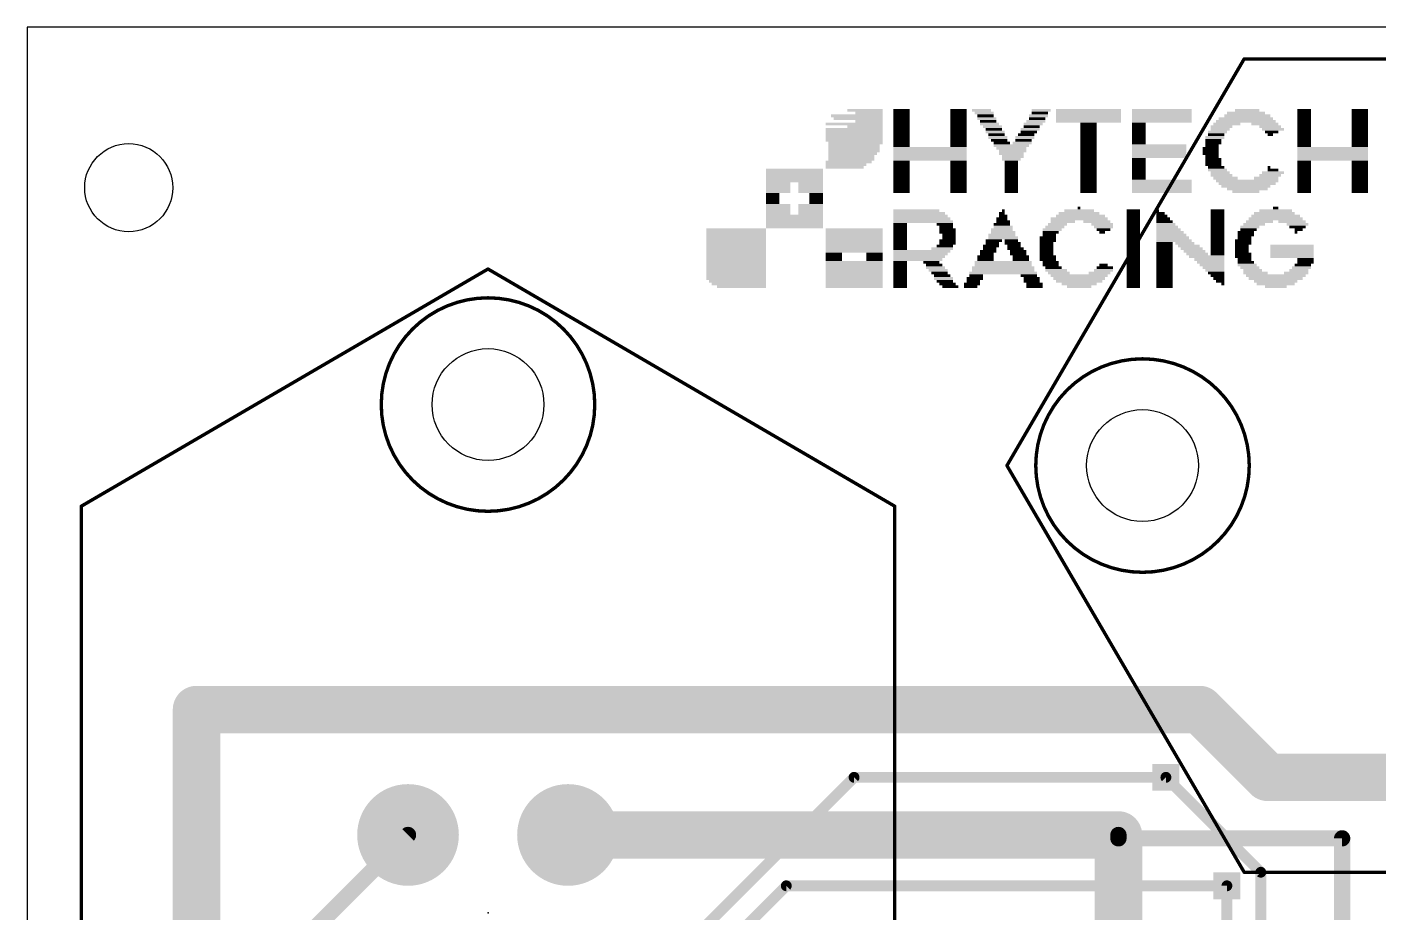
# Model space of a CAD drawing. Extents: x 0 to 107, y 0 to 139.
# Drawn here: x 0 to 50.7, y 106.2 to 139.4 of the extents above; entities that cross this region are included whole.
import ezdxf

# ---------------------------------------------------------------- set-up
doc = ezdxf.new("R2010")
doc.units = 0
for name, color, linetype in [('1', 14, 'CONTINUOUS'), ('16', 174, 'CONTINUOUS'), ('17', 94, 'CONTINUOUS'), ('18', 94, 'CONTINUOUS'), ('20', 178, 'CONTINUOUS'), ('21', 250, 'CONTINUOUS'), ('22', 250, 'CONTINUOUS'), ('24', 178, 'CONTINUOUS'), ('51', 250, 'CONTINUOUS')]:
    doc.layers.add(name, color=color, linetype=linetype)

# ---------------------------------------------------------------- blocks, each defined once
blk = doc.blocks.new('RECT')
blk.add_solid([(-0.5, -0.5), (0.5, -0.5), (-0.5, 0.5), (0.5, 0.5)])
blk = doc.blocks.new('ROUNDP')
at = {"const_width": 0.5}
blk.add_lwpolyline([(0, -0.25, 1), (0, 0.25, 1), (0, -0.25)], format="xyb", dxfattribs=at)
blk = doc.blocks.new('SQUAREV')
blk.add_solid([(-0.5, -0.5), (0.5, -0.5), (-0.5, 0.5), (0.5, 0.5)])

msp = doc.modelspace()

# ---------------------------------------------------------------- linework, layer by layer
at = {"layer": '1'}
for points, const_width in [([(6.35, 101.092), (6.35, 113.792)], 1.778), ([(43.942, 113.792), (6.35, 113.792)], 1.778), ([(46.482, 111.252), (43.942, 113.792)], 1.778), ([(57.404, 111.252), (46.482, 111.252)], 1.778), ([(46.228, 107.696), (42.672, 111.252)], 0.4064), ([(20.2692, 109.093), (40.894, 109.093)], 1.778), ([(40.894, 109.093), (40.894, 96.774)], 1.778), ([(10.16, 104.9782), (14.2748, 109.093)], 0.6096), ([(46.228, 101.6), (46.228, 107.696)], 0.4064), ([(44.958, 107.188), (44.958, 103.886)], 0.4064)]:
    msp.add_lwpolyline(points, dxfattribs=dict(at, const_width=const_width))
for points, const_width in [([(6.7945, 113.792, 1), (5.9055, 113.792)], 0.889), ([(6.35, 114.2365, 1), (6.35, 113.3475)], 0.889), ([(44.2563, 114.1063, 1), (43.6277, 113.4777)], 0.889), ([(43.942, 113.3475, 1), (43.942, 114.2365)], 0.889), ([(46.482, 111.6965, 1), (46.482, 110.8075)], 0.889), ([(46.1677, 110.9377, 1), (46.7963, 111.5663)], 0.889), ([(42.7438, 111.3238, 1), (42.6002, 111.1802)], 0.2032), ([(20.2692, 109.5375, 1), (20.2692, 108.6485)], 0.889), ([(41.3385, 109.093, 1), (40.4495, 109.093)], 0.889), ([(40.894, 108.6485, 1), (40.894, 109.5375)], 0.889), ([(14.3826, 108.9852, 1), (14.167, 109.2008)], 0.3048), ([(46.3296, 107.696, 1), (46.1264, 107.696)], 0.2032), ([(45.0596, 107.188, 1), (44.8564, 107.188)], 0.2032), ([(46.1562, 107.6242, 1), (46.2998, 107.7678)], 0.2032)]:
    msp.add_lwpolyline(points, format="xyb", dxfattribs=dict(at, const_width=const_width))
at = {"layer": '16'}
for points, const_width in [([(30.988, 111.252), (23.876, 104.14)], 0.4064), ([(42.672, 111.252), (30.988, 111.252)], 0.4064), ([(40.894, 108.966), (40.894, 109.093)], 0.6096), ([(49.276, 108.966), (40.894, 108.966)], 0.6096), ([(49.276, 102.87), (49.276, 108.966)], 0.6096), ([(25.4, 104.14), (28.448, 107.188)], 0.4064), ([(28.448, 107.188), (44.958, 107.188)], 0.4064)]:
    msp.add_lwpolyline(points, dxfattribs=dict(at, const_width=const_width))
for points, const_width in [([(30.988, 111.3536, 1), (30.988, 111.1504)], 0.2032), ([(31.0598, 111.1802, 1), (30.9162, 111.3238)], 0.2032), ([(42.672, 111.1504, 1), (42.672, 111.3536)], 0.2032), ([(41.0464, 109.093, 1), (40.7416, 109.093)], 0.3048), ([(40.894, 109.1184, 1), (40.894, 108.8136)], 0.3048), ([(40.7416, 108.966, 1), (41.0464, 108.966)], 0.3048), ([(49.4284, 108.966, 1), (49.1236, 108.966)], 0.3048), ([(49.276, 108.8136, 1), (49.276, 109.1184)], 0.3048), ([(28.448, 107.2896, 1), (28.448, 107.0864)], 0.2032), ([(28.5198, 107.1162, 1), (28.3762, 107.2598)], 0.2032), ([(44.958, 107.0864, 1), (44.958, 107.2896)], 0.2032)]:
    msp.add_lwpolyline(points, format="xyb", dxfattribs=dict(at, const_width=const_width))
at = {"layer": '20'}
for p, q in [((107.168, 139.37), (0, 139.37)), ((0, 139.37), (0, 0))]:
    msp.add_line(p, q, dxfattribs=at)
for centre, radius in [((3.81, 133.35), 1.65), ((17.272, 125.222), 2.0955), ((41.7957, 122.936), 2.0955)]:
    msp.add_circle(centre, radius, dxfattribs=at)
at = {"layer": '21', "const_width": 0.127}
for points in [[(17.272, 121.222, 1), (17.272, 129.222, 1), (17.272, 121.222)], [(41.7957, 118.936, 1), (41.7957, 126.936, 1), (41.7957, 118.936)]]:
    msp.add_lwpolyline(points, format="xyb", dxfattribs=at)
at = {"layer": '22', "const_width": 0.127}
for points in [[(45.6057, 138.176), (36.7157, 122.936)], [(45.6057, 138.176), (92.5703, 138.176)], [(2.032, 121.412), (17.272, 130.302)], [(32.512, 121.412), (17.272, 130.302)], [(45.6057, 107.696), (36.7157, 122.936)], [(2.032, 90.932), (2.032, 121.412)], [(32.512, 90.932), (32.512, 121.412)], [(45.6057, 107.696), (92.5703, 107.696)]]:
    msp.add_lwpolyline(points, dxfattribs=at)
at = {"layer": '22'}
for points, const_width in [([(45.6057, 138.2078, 1), (45.6057, 138.1443)], 0.0635), ([(45.6331, 138.16, 1), (45.5783, 138.192)], 0.0635), ([(17.288, 130.3294, 1), (17.256, 130.2746)], 0.0635), ([(17.288, 130.2746, 1), (17.256, 130.3294)], 0.0635), ([(17.272, 121.222, 1), (17.272, 129.222, 1), (17.272, 121.222)], 0.127), ([(41.7957, 118.936, 1), (41.7957, 126.936, 1), (41.7957, 118.936)], 0.127), ([(36.7431, 122.952, 1), (36.6883, 122.92)], 0.0635), ([(36.6883, 122.952, 1), (36.7431, 122.92)], 0.0635), ([(2.0638, 121.412, 1), (2.0002, 121.412)], 0.0635), ([(2.016, 121.4394, 1), (2.048, 121.3846)], 0.0635), ([(32.5438, 121.412, 1), (32.4802, 121.412)], 0.0635), ([(32.496, 121.3846, 1), (32.528, 121.4394)], 0.0635), ([(45.6057, 107.7278, 1), (45.6057, 107.6643)], 0.0635), ([(45.5783, 107.68, 1), (45.6331, 107.712)], 0.0635)]:
    msp.add_lwpolyline(points, format="xyb", dxfattribs=dict(at, const_width=const_width))
at = {"layer": '24'}
msp.add_point((17.272, 106.172), dxfattribs=at)

# ---------------------------------------------------------------- block references
at = {"layer": '17', "xscale": 3.81, "yscale": 3.81, "rotation": 90}
for p in [(14.2748, 109.093), (14.2748, 109.093), (20.2692, 109.093), (20.2692, 109.093)]:
    msp.add_blockref('ROUNDP', p, dxfattribs=at)
at = {"layer": '18', "xscale": 1.0064, "yscale": 1.0064}
for p in [(42.672, 111.252), (42.672, 111.252), (40.894, 109.093), (40.894, 109.093), (44.958, 107.188), (44.958, 107.188)]:
    msp.add_blockref('SQUAREV', p, dxfattribs=at)
at = {"layer": '51', "yscale": 0.1016}
for p, xscale in [((31.3944, 136.2456), 1.3208), ((32.766, 136.2456), 0.6096), ((34.8996, 136.2456), 0.6096), ((35.7632, 136.2456), 0.7112), ((37.9984, 136.2456), 0.7112), ((39.7764, 136.2456), 2.4384), ((42.5196, 136.2456), 2.2352), ((45.72, 136.2456), 0.9144), ((47.8536, 136.2456), 0.508), ((49.9364, 136.2456), 0.6096), ((30.988, 135.7376), 2.1336), ((31.0896, 136.0424), 1.9304), ((31.1404, 135.9408), 1.8288), ((31.5468, 136.144), 1.016), ((31.5468, 135.8392), 1.016), ((32.766, 136.144), 0.6096), ((32.766, 136.0424), 0.6096), ((32.766, 135.9408), 0.6096), ((32.766, 135.8392), 0.6096), ((32.766, 135.7376), 0.6096), ((34.8996, 136.144), 0.6096), ((34.8996, 136.0424), 0.6096), ((34.8996, 135.9408), 0.6096), ((34.8996, 135.8392), 0.6096), ((34.8996, 135.7376), 0.6096), ((35.8648, 136.144), 0.7112), ((35.9156, 136.0424), 0.6096), ((35.9664, 135.9408), 0.7112), ((36.0172, 135.8392), 0.6096), ((36.068, 135.7376), 0.7112), ((37.6936, 135.7376), 0.7112), ((37.7952, 135.8392), 0.7112), ((37.8968, 136.0424), 0.7112), ((37.846, 135.9408), 0.6096), ((37.9476, 136.144), 0.6096), ((39.7764, 136.144), 2.4384), ((39.7764, 136.0424), 2.4384), ((39.7764, 135.9408), 2.4384), ((39.7764, 135.8392), 2.4384), ((39.7764, 135.7376), 0.6096), ((42.5196, 136.144), 2.2352), ((42.5196, 136.0424), 2.2352), ((42.5196, 135.9408), 2.2352), ((42.5196, 135.8392), 2.2352), ((41.656, 135.7376), 0.508), ((44.958, 135.7376), 1.016), ((45.6692, 135.8392), 2.2352), ((45.6692, 135.9408), 2.032), ((45.72, 136.0424), 1.7272), ((45.6692, 136.144), 1.4224), ((46.3804, 135.7376), 1.016), ((47.8536, 136.144), 0.508), ((47.8536, 136.0424), 0.508), ((47.8536, 135.9408), 0.508), ((47.8536, 135.8392), 0.508), ((47.8536, 135.7376), 0.508), ((49.9364, 136.144), 0.6096), ((49.9364, 136.0424), 0.6096), ((49.9364, 135.9408), 0.6096), ((49.9364, 135.8392), 0.6096), ((49.9364, 135.7376), 0.6096), ((30.988, 135.5344), 2.1336), ((30.988, 135.4328), 2.1336), ((30.988, 135.3312), 2.1336), ((30.988, 135.2296), 2.1336), ((31.3944, 135.636), 1.3208), ((32.766, 135.636), 0.6096), ((32.766, 135.5344), 0.6096), ((32.766, 135.4328), 0.6096), ((32.766, 135.3312), 0.6096), ((32.766, 135.2296), 0.6096), ((34.8996, 135.636), 0.6096), ((34.8996, 135.5344), 0.6096), ((34.8996, 135.4328), 0.6096), ((34.8996, 135.3312), 0.6096), ((34.8996, 135.2296), 0.6096), ((36.1696, 135.636), 0.7112), ((36.2204, 135.5344), 0.6096), ((36.2712, 135.4328), 0.7112), ((36.322, 135.3312), 0.6096), ((36.3728, 135.2296), 0.7112), ((37.3888, 135.2296), 0.7112), ((37.4396, 135.3312), 0.6096), ((37.592, 135.5344), 0.7112), ((37.5412, 135.4328), 0.6096), ((37.6428, 135.636), 0.6096), ((39.7764, 135.636), 0.6096), ((39.7764, 135.5344), 0.6096), ((39.7764, 135.4328), 0.6096), ((39.7764, 135.3312), 0.6096), ((39.7764, 135.2296), 0.6096), ((41.656, 135.636), 0.508), ((41.656, 135.5344), 0.508), ((41.656, 135.4328), 0.508), ((41.656, 135.3312), 0.508), ((41.656, 135.2296), 0.508), ((44.5008, 135.2296), 0.7112), ((44.6024, 135.4328), 0.7112), ((44.5516, 135.3312), 0.6096), ((44.7548, 135.636), 0.8128), ((44.704, 135.5344), 0.7112), ((46.5836, 135.636), 0.8128), ((46.6852, 135.5344), 0.8128), ((46.6344, 135.4328), 0.508), ((46.5836, 135.3312), 0.2032), ((47.8536, 135.636), 0.508), ((47.8536, 135.5344), 0.508), ((47.8536, 135.4328), 0.508), ((47.8536, 135.3312), 0.508), ((47.8536, 135.2296), 0.508), ((49.9364, 135.636), 0.6096), ((49.9364, 135.5344), 0.6096), ((49.9364, 135.4328), 0.6096), ((49.9364, 135.3312), 0.6096), ((49.9364, 135.2296), 0.6096), ((30.988, 135.128), 2.1336), ((31.0388, 135.0264), 2.032), ((30.988, 134.9248), 1.9304), ((30.988, 134.8232), 1.9304), ((30.988, 134.7216), 1.9304), ((32.766, 135.128), 0.6096), ((32.766, 135.0264), 0.6096), ((32.766, 134.9248), 0.6096), ((33.8328, 134.8232), 2.7432), ((33.8328, 134.7216), 2.7432), ((34.8996, 135.128), 0.6096), ((34.8996, 135.0264), 0.6096), ((34.8996, 134.9248), 0.6096), ((36.4236, 135.128), 0.6096), ((36.5252, 135.0264), 0.6096), ((36.8808, 134.9248), 1.3208), ((36.8808, 134.8232), 1.1176), ((36.9316, 134.7216), 1.016), ((37.2872, 135.0264), 0.7112), ((37.338, 135.128), 0.6096), ((39.7764, 135.128), 0.6096), ((39.7764, 135.0264), 0.6096), ((39.7764, 134.9248), 0.6096), ((39.7764, 134.8232), 0.6096), ((39.7764, 134.7216), 0.6096), ((41.656, 135.128), 0.508), ((41.656, 135.0264), 0.508), ((42.418, 134.9248), 2.032), ((42.418, 134.8232), 2.032), ((42.418, 134.7216), 2.032), ((44.3484, 134.8232), 0.6096), ((44.3484, 134.7216), 0.6096), ((44.45, 135.128), 0.6096), ((44.45, 135.0264), 0.6096), ((44.3992, 134.9248), 0.508), ((47.8536, 135.128), 0.508), ((47.8536, 135.0264), 0.508), ((47.8536, 134.9248), 0.508), ((48.9204, 134.8232), 2.6416), ((48.9204, 134.7216), 2.6416), ((49.9364, 135.128), 0.6096), ((49.9364, 135.0264), 0.6096), ((49.9364, 134.9248), 0.6096), ((30.7848, 134.3152), 1.7272), ((30.6832, 134.2136), 1.524), ((30.9372, 134.62), 1.8288), ((30.8864, 134.5184), 1.7272), ((30.8864, 134.4168), 1.7272), ((33.8328, 134.62), 2.7432), ((33.8328, 134.5184), 2.7432), ((33.8328, 134.4168), 2.7432), ((32.766, 134.3152), 0.6096), ((32.766, 134.2136), 0.6096), ((34.8996, 134.3152), 0.6096), ((34.8996, 134.2136), 0.6096), ((36.8808, 134.62), 0.9144), ((36.9316, 134.5184), 0.8128), ((36.8808, 134.4168), 0.7112), ((36.8808, 134.3152), 0.508), ((36.8808, 134.2136), 0.508), ((39.7764, 134.62), 0.6096), ((39.7764, 134.5184), 0.6096), ((39.7764, 134.4168), 0.6096), ((39.7764, 134.3152), 0.6096), ((39.7764, 134.2136), 0.6096), ((42.418, 134.62), 2.032), ((42.418, 134.5184), 2.032), ((41.656, 134.4168), 0.508), ((41.656, 134.3152), 0.508), ((41.656, 134.2136), 0.508), ((44.3484, 134.62), 0.6096), ((44.3992, 134.5184), 0.508), ((44.45, 134.4168), 0.6096), ((44.45, 134.3152), 0.6096), ((44.45, 134.2136), 0.6096), ((48.9204, 134.62), 2.6416), ((48.9204, 134.5184), 2.6416), ((48.9204, 134.4168), 2.6416), ((47.8536, 134.3152), 0.508), ((47.8536, 134.2136), 0.508), ((49.9364, 134.3152), 0.6096), ((49.9364, 134.2136), 0.6096), ((28.7528, 134.0104), 2.1336), ((28.7528, 133.9088), 2.1336), ((28.7528, 133.8072), 2.1336), ((28.7528, 133.7056), 2.1336), ((30.6324, 134.112), 1.4224), ((32.766, 134.112), 0.6096), ((32.766, 134.0104), 0.6096), ((32.766, 133.9088), 0.6096), ((32.766, 133.8072), 0.6096), ((32.766, 133.7056), 0.6096), ((34.8996, 134.112), 0.6096), ((34.8996, 134.0104), 0.6096), ((34.8996, 133.9088), 0.6096), ((34.8996, 133.8072), 0.6096), ((34.8996, 133.7056), 0.6096), ((36.8808, 134.112), 0.508), ((36.8808, 134.0104), 0.508), ((36.8808, 133.9088), 0.508), ((36.8808, 133.8072), 0.508), ((36.8808, 133.7056), 0.508), ((39.7764, 134.112), 0.6096), ((39.7764, 134.0104), 0.6096), ((39.7764, 133.9088), 0.6096), ((39.7764, 133.8072), 0.6096), ((39.7764, 133.7056), 0.6096), ((41.656, 134.112), 0.508), ((41.656, 134.0104), 0.508), ((41.656, 133.9088), 0.508), ((41.656, 133.8072), 0.508), ((41.656, 133.7056), 0.508), ((44.5516, 134.112), 0.6096), ((44.6024, 134.0104), 0.7112), ((44.704, 133.9088), 0.7112), ((44.7548, 133.8072), 0.8128), ((44.9072, 133.7056), 0.9144), ((46.4312, 133.7056), 0.9144), ((46.5836, 133.8072), 0.8128), ((46.6852, 133.9088), 0.8128), ((46.5328, 134.112), 0.1016), ((46.6852, 134.0104), 0.4064), ((47.8536, 134.112), 0.508), ((47.8536, 134.0104), 0.508), ((47.8536, 133.9088), 0.508), ((47.8536, 133.8072), 0.508), ((47.8536, 133.7056), 0.508), ((49.9364, 134.112), 0.6096), ((49.9364, 134.0104), 0.6096), ((49.9364, 133.9088), 0.6096), ((49.9364, 133.8072), 0.6096), ((49.9364, 133.7056), 0.6096), ((28.7528, 133.604), 2.1336), ((28.1432, 133.5024), 0.9144), ((28.1432, 133.4008), 0.9144), ((28.1432, 133.2992), 0.9144), ((28.1432, 133.1976), 0.9144), ((29.3624, 133.5024), 0.9144), ((29.3624, 133.4008), 0.9144), ((29.3624, 133.2992), 0.9144), ((29.3624, 133.1976), 0.9144), ((32.766, 133.604), 0.6096), ((32.766, 133.5024), 0.6096), ((32.766, 133.4008), 0.6096), ((32.766, 133.2992), 0.6096), ((32.766, 133.1976), 0.6096), ((34.8996, 133.604), 0.6096), ((34.8996, 133.5024), 0.6096), ((34.8996, 133.4008), 0.6096), ((34.8996, 133.2992), 0.6096), ((34.8996, 133.1976), 0.6096), ((36.8808, 133.604), 0.508), ((36.8808, 133.5024), 0.508), ((36.8808, 133.4008), 0.508), ((36.8808, 133.2992), 0.508), ((36.8808, 133.1976), 0.508), ((39.7764, 133.604), 0.6096), ((39.7764, 133.5024), 0.6096), ((39.7764, 133.4008), 0.6096), ((39.7764, 133.2992), 0.6096), ((39.7764, 133.1976), 0.6096), ((42.5196, 133.604), 2.2352), ((42.5196, 133.5024), 2.2352), ((42.5196, 133.4008), 2.2352), ((42.5196, 133.2992), 2.2352), ((42.5196, 133.1976), 2.2352), ((45.72, 133.604), 2.3368), ((45.72, 133.5024), 2.1336), ((45.6692, 133.4008), 1.8288), ((45.72, 133.2992), 1.524), ((45.6692, 133.1976), 1.016), ((47.8536, 133.604), 0.508), ((47.8536, 133.5024), 0.508), ((47.8536, 133.4008), 0.508), ((47.8536, 133.2992), 0.508), ((47.8536, 133.1976), 0.508), ((49.9364, 133.604), 0.6096), ((49.9364, 133.5024), 0.6096), ((49.9364, 133.4008), 0.6096), ((49.9364, 133.2992), 0.6096), ((49.9364, 133.1976), 0.6096), ((27.94, 133.096), 0.508), ((27.94, 132.9944), 0.508), ((27.94, 132.8928), 0.508), ((27.94, 132.7912), 0.508), ((28.1432, 132.6896), 0.9144), ((29.3624, 132.6896), 0.9144), ((29.5656, 133.096), 0.508), ((29.5656, 132.9944), 0.508), ((29.5656, 132.8928), 0.508), ((29.5656, 132.7912), 0.508), ((28.1432, 132.588), 0.9144), ((28.1432, 132.4864), 0.9144), ((28.1432, 132.3848), 0.9144), ((28.7528, 132.2832), 2.1336), ((28.7528, 132.1816), 2.1336), ((29.3624, 132.588), 0.9144), ((29.3624, 132.4864), 0.9144), ((29.3624, 132.3848), 0.9144), ((33.3248, 132.4864), 1.7272), ((33.4264, 132.3848), 1.9304), ((33.4772, 132.2832), 2.032), ((33.528, 132.1816), 2.1336), ((36.5252, 132.1816), 0.4064), ((36.5252, 132.3848), 0.2032), ((36.576, 132.2832), 0.3048), ((36.576, 132.4864), 0.1016), ((39.4208, 132.1816), 2.1336), ((39.4716, 132.2832), 1.8288), ((39.4208, 132.3848), 1.524), ((39.4208, 132.4864), 1.1176), ((39.4208, 132.588), 0.1016), ((41.4528, 132.4864), 0.508), ((41.4528, 132.3848), 0.508), ((41.4528, 132.2832), 0.508), ((41.4528, 132.1816), 0.508), ((42.3672, 132.4864), 0.1016), ((42.4688, 132.3848), 0.3048), ((42.5196, 132.2832), 0.4064), ((42.5704, 132.1816), 0.508), ((44.6024, 132.4864), 0.508), ((44.6024, 132.3848), 0.508), ((44.6024, 132.2832), 0.508), ((44.6024, 132.1816), 0.508), ((46.7868, 132.1816), 2.032), ((46.7868, 132.2832), 1.8288), ((46.736, 132.3848), 1.524), ((46.7868, 132.4864), 1.2192), ((46.7868, 132.588), 0.2032), ((26.5684, 131.7752), 2.2352), ((26.5684, 131.6736), 2.2352), ((28.7528, 132.08), 2.1336), ((28.7528, 131.9784), 2.1336), ((28.7528, 131.8768), 2.1336), ((30.988, 131.7752), 2.1336), ((30.988, 131.6736), 2.1336), ((33.5788, 132.08), 2.2352), ((32.7152, 131.9784), 0.508), ((32.7152, 131.8768), 0.508), ((32.7152, 131.7752), 0.508), ((32.7152, 131.6736), 0.508), ((34.3916, 131.9784), 0.6096), ((34.4424, 131.8768), 0.508), ((34.4932, 131.7752), 0.6096), ((34.4932, 131.6736), 0.6096), ((36.5252, 131.7752), 0.8128), ((36.576, 131.6736), 0.9144), ((36.5252, 131.9784), 0.6096), ((36.576, 131.8768), 0.7112), ((36.576, 132.08), 0.508), ((38.4048, 131.7752), 0.7112), ((38.354, 131.6736), 0.6096), ((38.5064, 131.8768), 0.7112), ((38.608, 131.9784), 0.7112), ((38.8112, 132.08), 0.9144), ((40.0812, 132.08), 1.016), ((40.2844, 131.9784), 0.8128), ((40.3352, 131.8768), 0.7112), ((40.3352, 131.7752), 0.508), ((40.2844, 131.6736), 0.2032), ((41.4528, 132.08), 0.508), ((41.4528, 131.9784), 0.508), ((41.4528, 131.8768), 0.508), ((41.4528, 131.7752), 0.508), ((41.4528, 131.6736), 0.508), ((42.6212, 132.08), 0.6096), ((42.672, 131.9784), 0.7112), ((42.7228, 131.8768), 0.8128), ((42.7736, 131.7752), 0.9144), ((42.8244, 131.6736), 1.016), ((44.6024, 132.08), 0.508), ((44.6024, 131.9784), 0.508), ((44.6024, 131.8768), 0.508), ((44.6024, 131.7752), 0.508), ((44.6024, 131.6736), 0.508), ((45.6692, 131.6736), 0.6096), ((45.8216, 131.8768), 0.7112), ((45.7708, 131.7752), 0.6096), ((45.974, 131.9784), 0.8128), ((46.1772, 132.08), 1.016), ((47.3964, 132.08), 1.016), ((47.5996, 131.9784), 0.8128), ((47.5996, 131.8768), 0.6096), ((47.6504, 131.7752), 0.3048), ((47.5488, 131.6736), 0.1016), ((26.5684, 131.572), 2.2352), ((26.5684, 131.4704), 2.2352), ((26.5684, 131.3688), 2.2352), ((26.5684, 131.2672), 2.2352), ((26.5684, 131.1656), 2.2352), ((30.988, 131.572), 2.1336), ((30.988, 131.4704), 2.1336), ((30.988, 131.3688), 2.1336), ((30.988, 131.2672), 2.1336), ((30.988, 131.1656), 2.1336), ((32.7152, 131.572), 0.508), ((32.7152, 131.4704), 0.508), ((32.7152, 131.3688), 0.508), ((32.7152, 131.2672), 0.508), ((32.7152, 131.1656), 0.508), ((34.3916, 131.1656), 0.6096), ((34.4932, 131.3688), 0.6096), ((34.4932, 131.2672), 0.6096), ((34.544, 131.572), 0.508), ((34.544, 131.4704), 0.508), ((36.1188, 131.1656), 0.6096), ((36.2204, 131.3688), 0.6096), ((36.1696, 131.2672), 0.508), ((36.5252, 131.572), 1.016), ((36.576, 131.4704), 1.1176), ((36.8808, 131.3688), 0.508), ((36.9316, 131.2672), 0.6096), ((36.9824, 131.1656), 0.508), ((38.2524, 131.4704), 0.6096), ((38.2524, 131.3688), 0.6096), ((38.2016, 131.2672), 0.508), ((38.2016, 131.1656), 0.508), ((38.3032, 131.572), 0.508), ((41.4528, 131.572), 0.508), ((41.4528, 131.4704), 0.508), ((41.4528, 131.3688), 0.508), ((41.4528, 131.2672), 0.508), ((41.4528, 131.1656), 0.508), ((42.8752, 131.572), 1.1176), ((42.926, 131.4704), 1.2192), ((42.9768, 131.3688), 1.3208), ((42.6212, 131.2672), 0.6096), ((42.6212, 131.1656), 0.6096), ((43.3832, 131.2672), 0.7112), ((43.5356, 131.1656), 0.8128), ((44.6024, 131.572), 0.508), ((44.6024, 131.4704), 0.508), ((44.6024, 131.3688), 0.508), ((44.6024, 131.2672), 0.508), ((44.6024, 131.1656), 0.508), ((45.5676, 131.3688), 0.6096), ((45.5676, 131.2672), 0.6096), ((45.5168, 131.1656), 0.508), ((45.6692, 131.572), 0.6096), ((45.6184, 131.4704), 0.508), ((47.3964, 131.1656), 1.6256), ((26.5684, 131.064), 2.2352), ((26.5684, 130.9624), 2.2352), ((26.5684, 130.8608), 2.2352), ((26.5684, 130.7592), 2.2352), ((26.5684, 130.6576), 2.2352), ((30.988, 131.064), 2.1336), ((30.988, 130.9624), 2.1336), ((30.226, 130.8608), 0.6096), ((30.226, 130.7592), 0.6096), ((30.226, 130.6576), 0.6096), ((31.75, 130.8608), 0.6096), ((31.75, 130.7592), 0.6096), ((31.75, 130.6576), 0.6096), ((32.7152, 131.064), 0.508), ((33.528, 130.9624), 2.1336), ((33.4772, 130.8608), 2.032), ((33.4264, 130.7592), 1.9304), ((33.3756, 130.6576), 1.8288), ((34.29, 131.064), 0.8128), ((35.9156, 130.7592), 0.6096), ((35.9156, 130.6576), 0.6096), ((36.0172, 130.9624), 0.6096), ((35.9664, 130.8608), 0.508), ((36.068, 131.064), 0.508), ((37.0332, 131.064), 0.6096), ((37.1348, 130.9624), 0.6096), ((37.1348, 130.8608), 0.6096), ((37.2364, 130.7592), 0.6096), ((37.2364, 130.6576), 0.6096), ((38.2016, 131.064), 0.508), ((38.2016, 130.9624), 0.508), ((38.2016, 130.8608), 0.508), ((38.2524, 130.7592), 0.6096), ((38.2524, 130.6576), 0.6096), ((41.4528, 131.064), 0.508), ((41.4528, 130.9624), 0.508), ((41.4528, 130.8608), 0.508), ((41.4528, 130.7592), 0.508), ((41.4528, 130.6576), 0.508), ((42.6212, 131.064), 0.6096), ((42.6212, 130.9624), 0.6096), ((42.6212, 130.8608), 0.6096), ((42.6212, 130.7592), 0.6096), ((42.6212, 130.6576), 0.6096), ((43.6372, 131.064), 0.8128), ((43.7388, 130.9624), 0.8128), ((43.8404, 130.8608), 0.8128), ((44.196, 130.7592), 1.3208), ((44.2976, 130.6576), 1.1176), ((44.6024, 131.064), 0.508), ((44.6024, 130.9624), 0.508), ((44.6024, 130.8608), 0.508), ((45.5168, 131.064), 0.508), ((45.5168, 130.9624), 0.508), ((45.5676, 130.8608), 0.6096), ((45.5676, 130.7592), 0.6096), ((45.6184, 130.6576), 0.508), ((47.3964, 131.064), 1.6256), ((47.3964, 130.9624), 1.6256), ((47.3964, 130.8608), 1.6256), ((47.3964, 130.7592), 1.6256), ((47.9044, 130.6576), 0.6096), ((26.5684, 130.556), 2.2352), ((26.5684, 130.4544), 2.2352), ((26.5684, 130.3528), 2.2352), ((26.5684, 130.2512), 2.2352), ((26.5684, 130.1496), 2.2352), ((30.988, 130.556), 2.1336), ((30.988, 130.4544), 2.1336), ((30.988, 130.3528), 2.1336), ((30.988, 130.2512), 2.1336), ((30.988, 130.1496), 2.1336), ((32.7152, 130.556), 0.508), ((32.7152, 130.4544), 0.508), ((32.7152, 130.3528), 0.508), ((32.7152, 130.2512), 0.508), ((32.7152, 130.1496), 0.508), ((33.8836, 130.556), 0.6096), ((33.9852, 130.4544), 0.6096), ((34.036, 130.3528), 0.7112), ((34.1376, 130.2512), 0.7112), ((34.1884, 130.1496), 0.6096), ((36.576, 130.1496), 2.54), ((36.576, 130.3528), 2.3368), ((36.576, 130.2512), 2.3368), ((36.576, 130.556), 2.1336), ((36.576, 130.4544), 2.1336), ((38.354, 130.556), 0.6096), ((38.354, 130.4544), 0.6096), ((38.4556, 130.3528), 0.6096), ((38.5572, 130.2512), 0.8128), ((38.6588, 130.1496), 0.8128), ((40.1828, 130.1496), 0.8128), ((40.3352, 130.2512), 0.7112), ((40.386, 130.3528), 0.6096), ((40.3352, 130.4544), 0.3048), ((41.4528, 130.556), 0.508), ((41.4528, 130.4544), 0.508), ((41.4528, 130.3528), 0.508), ((41.4528, 130.2512), 0.508), ((41.4528, 130.1496), 0.508), ((42.6212, 130.556), 0.6096), ((42.6212, 130.4544), 0.6096), ((42.6212, 130.3528), 0.6096), ((42.6212, 130.2512), 0.6096), ((42.6212, 130.1496), 0.6096), ((44.3484, 130.556), 1.016), ((44.3992, 130.4544), 0.9144), ((44.45, 130.3528), 0.8128), ((44.5008, 130.2512), 0.7112), ((44.5516, 130.1496), 0.6096), ((45.6692, 130.556), 0.6096), ((45.72, 130.4544), 0.7112), ((45.8216, 130.3528), 0.7112), ((45.9232, 130.2512), 0.7112), ((46.0248, 130.1496), 0.9144), ((47.5488, 130.1496), 0.9144), ((47.6504, 130.2512), 0.7112), ((47.752, 130.3528), 0.7112), ((47.8028, 130.4544), 0.6096), ((47.9044, 130.556), 0.6096), ((26.5684, 130.048), 2.2352), ((26.5684, 129.9464), 2.2352), ((26.6192, 129.8448), 2.1336), ((26.67, 129.7432), 2.032), ((26.7716, 129.6416), 1.8288), ((30.988, 130.048), 2.1336), ((30.988, 129.9464), 2.1336), ((30.988, 129.8448), 2.1336), ((30.988, 129.7432), 2.1336), ((30.988, 129.6416), 2.1336), ((32.7152, 130.048), 0.508), ((32.7152, 129.9464), 0.508), ((32.7152, 129.8448), 0.508), ((32.7152, 129.7432), 0.508), ((32.7152, 129.6416), 0.508), ((34.29, 130.048), 0.6096), ((34.3408, 129.9464), 0.7112), ((34.3916, 129.8448), 0.6096), ((34.4932, 129.7432), 0.6096), ((34.5948, 129.6416), 0.6096), ((35.4076, 129.7432), 0.6096), ((35.3568, 129.6416), 0.508), ((35.5092, 129.9464), 0.6096), ((35.4584, 129.8448), 0.508), ((35.56, 130.048), 0.508), ((37.5412, 130.048), 0.6096), ((37.6428, 129.9464), 0.6096), ((37.6428, 129.8448), 0.6096), ((37.7444, 129.7432), 0.6096), ((37.7444, 129.6416), 0.6096), ((39.4208, 130.048), 2.1336), ((39.4208, 129.9464), 1.9304), ((39.4208, 129.8448), 1.7272), ((39.4208, 129.7432), 1.3208), ((39.4208, 129.6416), 0.9144), ((41.4528, 130.048), 0.508), ((41.4528, 129.9464), 0.508), ((41.4528, 129.8448), 0.508), ((41.4528, 129.7432), 0.508), ((41.4528, 129.6416), 0.508), ((42.6212, 130.048), 0.6096), ((42.6212, 129.9464), 0.6096), ((42.6212, 129.8448), 0.6096), ((42.6212, 129.7432), 0.6096), ((42.6212, 129.6416), 0.6096), ((44.6024, 130.048), 0.508), ((44.6532, 129.9464), 0.4064), ((44.704, 129.8448), 0.3048), ((44.8056, 129.7432), 0.1016), ((46.7868, 130.048), 2.2352), ((46.7868, 129.9464), 2.032), ((46.7868, 129.8448), 1.6256), ((46.7868, 129.7432), 1.4224), ((46.7868, 129.6416), 0.8128)]:
    msp.add_blockref('RECT', p, dxfattribs=dict(at, xscale=xscale))

doc.saveas('drawing.dxf')
